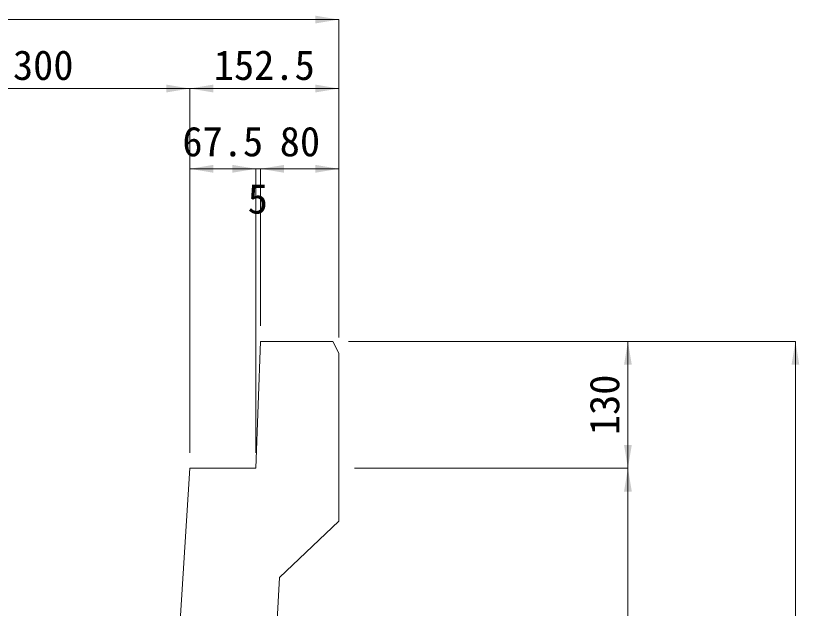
# Model space of a CAD drawing. Units: millimetres at full size; some dimension numbers follow another scale. Extents: x 47228 to 87734, y -20408 to -2620.
# Drawn here: x 62368 to 63170, y -15464 to -14857 of the extents above; entities that cross this region are included whole.
import ezdxf
from ezdxf.enums import TextEntityAlignment as Align

# ---------------------------------------------------------------- set-up
doc = ezdxf.new("R2010")
doc.units = ezdxf.units.MM
doc.header["$LTSCALE"] = 40
doc.layers.add('寸法線', color=7, linetype='Continuous', lineweight=9)
doc.layers.add('本体', color=2, linetype='Continuous', lineweight=13)
doc.styles.add('ＭＳ ゴシック', font='')
doc.styles.get('ＭＳ ゴシック').set_extended_font_data('MS Gothic')

# ---------------------------------------------------------------- blocks, each defined once
blk = doc.blocks.new('filled_arrow')
at = {"color": 0, "linetype": 'Continuous', "lineweight": -2}
blk.add_solid([(7.5, 1.25), (0, 0), (7.5, -1.25)], dxfattribs=at)

msp = doc.modelspace()

# ---------------------------------------------------------------- linework, layer by layer
at = {"layer": '寸法線'}
for p, q in [((62093.66, -14861.25), (62698.66, -14861.25)), ((62698.66, -15186.9), (62698.66, -14861.25)), ((62246.16, -14931.89), (62546.16, -14931.89)), ((62546.16, -15304.9), (62546.16, -14931.89)), ((62546.16, -14931.89), (62698.66, -14931.89)), ((62546.16, -15304.9), (62546.16, -14931.89)), ((62698.66, -15186.9), (62698.66, -14931.89)), ((62546.16, -15014.13), (62613.66, -15014.13)), ((62546.16, -15304.9), (62546.16, -15014.13)), ((62565.66, -15014.13), (62666.66, -15014.13)), ((62613.66, -15304.9), (62613.66, -15014.13)), ((62613.66, -15304.9), (62613.66, -15014.13)), ((62618.66, -15174.9), (62618.66, -15014.13)), ((62618.66, -15014.13), (62698.66, -15014.13)), ((62618.66, -15174.9), (62618.66, -15014.13)), ((62698.66, -15186.9), (62698.66, -15014.13)), ((62708.66, -15190.9), (62994.57, -15190.9)), ((62708.66, -15190.9), (63166, -15190.9)), ((62994.57, -15320.9), (62994.57, -15190.9)), ((63166, -15820.9), (63166, -15190.9)), ((62714.66, -15320.9), (62994.57, -15320.9)), ((62714.66, -15320.9), (62994.57, -15320.9)), ((62994.57, -15720.9), (62994.57, -15320.9))]:
    msp.add_line(p, q, dxfattribs=at)
at = {"layer": '本体'}
for p, q in [((62618.66, -15190.9), (62613.66, -15320.9)), ((62618.66, -15190.9), (62692.66, -15190.9)), ((62698.66, -15202.9), (62692.66, -15190.9)), ((62698.66, -15202.9), (62698.66, -15374.9)), ((62546.16, -15320.9), (62524.09, -15674.02)), ((62546.16, -15320.9), (62613.66, -15320.9)), ((62698.66, -15374.9), (62638.16, -15432.9)), ((62638.16, -15432.9), (62618.02, -15774.04))]:
    msp.add_line(p, q, dxfattribs=at)

# ---------------------------------------------------------------- block references
at = {"layer": '寸法線', "xscale": 3.2, "yscale": 3.2}
for p, rotation in [((62698.66, -14861.25), 180), ((62546.16, -14931.89), 180), ((62698.66, -14931.89), 180), ((62613.66, -15014.13), 180), ((62613.66, -15014.13), 180), ((62698.66, -15014.13), 180), ((62994.57, -15190.9), 270), ((63166, -15190.9), 270), ((62994.57, -15320.9), 90), ((62994.57, -15320.9), 270)]:
    msp.add_blockref('filled_arrow', p, dxfattribs=dict(at, rotation=rotation))
for p in [(62546.16, -14931.89), (62546.16, -15014.13), (62618.66, -15014.13), (62618.66, -15014.13)]:
    msp.add_blockref('filled_arrow', p, dxfattribs=at)

# ---------------------------------------------------------------- texts
at = {"layer": '寸法線', "style": 'ＭＳ ゴシック'}
for s, p in [('300', (62396.16, -14907.89)), ('152.5', (62622.41, -14907.89)), ('67.5', (62579.91, -14986.13)), ('80', (62658.89, -14986.13)), ('5', (62615.8, -15044.86))]:
    msp.add_text(s, height=30.38, dxfattribs=at).set_placement(p, align=Align.MIDDLE_CENTER)
msp.add_text('130', height=30.38, rotation=90, dxfattribs=at).set_placement((62970.57, -15255.9), align=Align.MIDDLE_CENTER)

doc.saveas('drawing.dxf')
